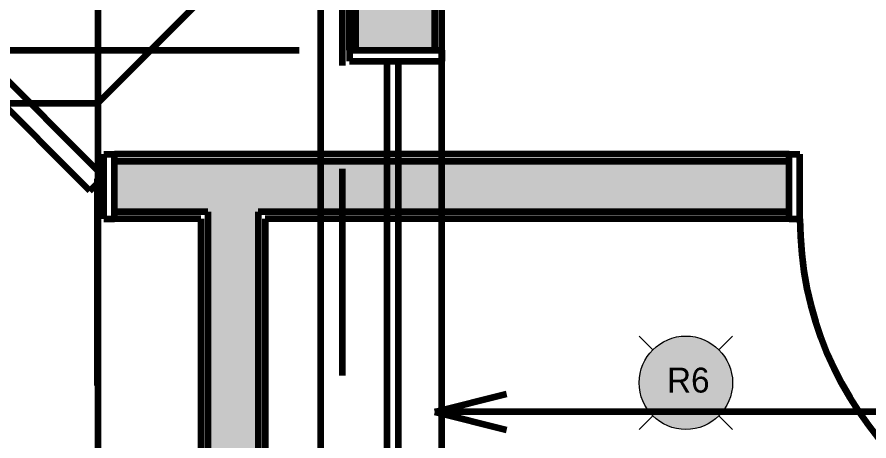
# Model space of a CAD drawing. Header units: inches. Extents: x -355 to 955, y -237 to 947.
# Drawn here: x 256.4 to 315.8, y 77.9 to 107.5 of the extents above; entities that cross this region are included whole.
import ezdxf

# ---------------------------------------------------------------- set-up
doc = ezdxf.new("R2010")
doc.units = ezdxf.units.IN
doc.header["$LTSCALE"] = 96
doc.header["$MEASUREMENT"] = 0
doc.linetypes.add('Dash', pattern=[0.225, 0.15, -0.075])
doc.linetypes.add('Dot', pattern=[0.15, 0.075, -0.075])
for name, color, linetype, lineweight, true_color in [('Cameras-4', 7, 'Continuous', 0, 0x004080), ('Casings_ Exterior-3', 7, 'Continuous', 158, 0x000000), ('Dimensions-3', 7, 'Continuous', 158, 0x000080), ('Doors-1', 7, 'Continuous', 158, 0x4b4b4b), ('Electrical-2', 7, 'Continuous', 211, 0xb90000), ('Electrical-3', 7, 'Continuous', 211, 0xb90000), ('Roof Planes-2', 7, 'Dash', 211, 0x6fa455), ('Roof Planes-3', 7, 'Dash', 211, 0x6fa455), ('Walls_  Normal-1', 7, 'Continuous', 211, 0x000000), ('Walls_  Normal-3', 7, 'Continuous', 211, 0x000000), ('Windows-3', 7, 'Continuous', 158, 0x4b4b4b)]:
    doc.layers.add(name, color=color, linetype=linetype, lineweight=lineweight, true_color=true_color)

# ---------------------------------------------------------------- blocks, each defined once
blk = doc.blocks.new('Recessed Down Light 6')
at = {"layer": 'Electrical-2', "color": 12, "lineweight": 0, "true_color": 0xb90000, "transparency": 33554687}
for p, q in [((-2.302, 5.556), (-3.255, 6.509)), ((2.301, 5.557), (3.254, 6.509)), ((-3.255, 0), (-2.301, 0.953)), ((3.254, 0), (2.301, 0.953))]:
    blk.add_line(p, q, dxfattribs=at)
blk.add_circle((0, 3.255), 3.255, dxfattribs=at)
at = {"layer": 'Electrical-2', "color": 7, "lineweight": 0, "true_color": 0xffffff, "transparency": 33554687}
for points in [[(0, 6.51), (-3.059, 4.368), (-3.255, 3.255), (-3.205, 3.82)], [(0, 6.51), (-3.255, 3.255), (-3.059, 2.142), (-3.205, 2.69)], [(0, 6.51), (-2.493, 5.347), (-3.059, 4.368), (-2.819, 4.882)], [(0, 6.51), (-3.059, 2.142), (-2.493, 1.163), (-2.819, 1.627)], [(0, 6.51), (-1.627, 6.074), (-2.493, 5.347), (-2.092, 5.748)], [(0, 6.51), (-2.493, 1.163), (-1.627, 0.436), (-2.092, 0.761)], [(0, 6.51), (-0.565, 6.46), (-1.627, 6.074), (-1.113, 6.313)], [(0, 6.51), (-1.627, 0.436), (-0.565, 0.049), (-1.113, 0.196)], [(0, 6.51), (-0.565, 0.049), (0.565, 0.049), (0, 0)], [(0, 6.51), (0.565, 0.049), (1.627, 0.436), (1.113, 0.196)], [(0, 6.51), (1.627, 0.436), (2.493, 1.163), (2.092, 0.761)], [(0, 6.51), (2.493, 1.163), (3.059, 2.142), (2.819, 1.627)], [(0, 6.51), (3.059, 2.142), (3.255, 3.255), (3.205, 2.69)], [(0, 6.51), (3.255, 3.255), (3.059, 4.368), (3.205, 3.82)], [(0, 6.51), (3.059, 4.368), (2.493, 5.347), (2.819, 4.882)], [(0, 6.51), (2.493, 5.347), (1.627, 6.074), (2.092, 5.748)], [(0, 6.51), (1.627, 6.074), (0.565, 6.46), (1.113, 6.313)]]:
    blk.add_solid(points, dxfattribs=at)
at = {"layer": 'Electrical-2', "color": 12, "lineweight": 0, "true_color": 0xb90000, "transparency": 33554687, "insert": (-1.314, 2.549), "char_height": 1.7351, "width": 3.12, "attachment_point": 7}
blk.add_mtext('\\fChief Blueprint|b0|i0|c0|p0;R6\\P', dxfattribs=at)

msp = doc.modelspace()

# ---------------------------------------------------------------- linework, layer by layer
at = {"layer": 'Cameras-4', "linetype": 'Dot', "transparency": 33554687}
msp.add_line((-36.67, -217.663), (364.559, 119.008), dxfattribs=at)
at = {"layer": 'Casings_ Exterior-3', "transparency": 33554687}
msp.add_line((277.562, 71.655), (277.562, 108.655), dxfattribs=at)
at = {"layer": 'Dimensions-3', "color": 176, "linetype": 'Continuous', "lineweight": 158, "true_color": 0x000080, "transparency": 33554687}
for p, q in [((262.062, -3.474), (262.062, 115.5)), ((131.474, 105.155), (276.053, 105.155)), ((328.746, 79.974), (285.5, 79.974))]:
    msp.add_line(p, q, dxfattribs=at)
at = {"layer": 'Dimensions-3', "transparency": 33554687}
for q in [(290.5, 81.224), (290.5, 78.724)]:
    msp.add_line((285.5, 79.974), q, dxfattribs=at)
at = {"layer": 'Doors-1', "transparency": 33554687}
for p, q in [((262.446, 96.349), (252.509, 106.286)), ((261.474, 95.377), (251.537, 105.314)), ((262.446, 97.912), (263.196, 97.912)), ((262.446, 93.412), (262.446, 97.912)), ((263.196, 93.412), (263.196, 97.912)), ((310.196, 97.912), (310.946, 97.912)), ((310.196, 93.412), (310.196, 97.912)), ((310.946, 93.412), (310.946, 97.912)), ((261.474, 95.377), (262.446, 96.349)), ((262.446, 93.412), (263.196, 93.412)), ((310.196, 93.412), (310.946, 93.412))]:
    msp.add_line(p, q, dxfattribs=at)
msp.add_arc((334.946, 93.412), 24, 180, 270, dxfattribs=at)
at = {"layer": 'Roof Planes-2', "transparency": 33554687}
msp.add_lwpolyline([(133, 17), (234.5, 118.5), (279.053, 118.5), (279.053, 34.052), (279.053, 34.052), (279.053, 17)], close=True, dxfattribs=at)
at = {"layer": 'Roof Planes-3', "transparency": 33554687}
for points in [[(262, 413), (459.5, 215.5), (459.5, 214.5), (262, 17), (262, 101.448), (375.452, 214.899), (262, 328.351)], [(151.947, 101.448), (265.399, 214.899), (375.452, 214.899), (262, 101.448)]]:
    msp.add_lwpolyline(points, close=True, dxfattribs=at)
at = {"layer": 'Walls_  Normal-1', "color": 18, "linetype": 'Continuous', "lineweight": 211, "true_color": 0x000000, "transparency": 33554687}
for p, q in [((263.196, 93.412), (263.196, 97.912)), ((310.196, 97.912), (263.196, 97.912)), ((263.196, 93.912), (263.196, 97.412)), ((310.196, 97.412), (263.196, 97.412)), ((310.196, 93.412), (310.196, 97.912)), ((310.196, 93.912), (310.196, 97.412)), ((269.696, 93.912), (263.196, 93.912)), ((269.696, 93.912), (269.696, 40.719)), ((273.196, 93.912), (273.196, 40.719)), ((310.196, 93.912), (273.196, 93.912)), ((269.196, 93.412), (263.196, 93.412)), ((269.196, 93.412), (269.196, 41.219)), ((273.696, 93.412), (273.696, 41.219)), ((310.196, 93.412), (273.696, 93.412))]:
    msp.add_line(p, q, dxfattribs=at)
at = {"layer": 'Walls_  Normal-1', "color": 53, "true_color": 0xe3d062, "transparency": 33554687}
for points in [[(310.196, 93.912), (263.196, 93.912), (310.196, 97.412), (263.196, 97.412)], [(273.196, 93.912), (273.196, 40.719), (269.696, 93.912), (269.696, 40.719)]]:
    msp.add_solid(points, dxfattribs=at)
at = {"layer": 'Walls_  Normal-3', "color": 18, "linetype": 'Continuous', "lineweight": 211, "true_color": 0x000000, "transparency": 33554687}
for p, q in [((286, 105.155), (286, 125.448)), ((285.5, 105.155), (285.5, 124.948)), ((280, 105.155), (280, 119.448)), ((279.562, 105.155), (279.562, 119.01)), ((279.562, 105.155), (286, 105.155)), ((280, 105.155), (285.5, 105.155))]:
    msp.add_line(p, q, dxfattribs=at)
at = {"layer": 'Walls_  Normal-3', "color": 253, "lineweight": 211, "true_color": 0x899bb6, "transparency": 33554687}
msp.add_solid([(280, 105.155), (280, 124.948), (285.5, 105.155), (285.5, 124.948)], dxfattribs=at)
at = {"layer": 'Windows-3', "transparency": 33554687}
for p, q in [((279.562, 105.155), (279.562, 104.405)), ((279.562, 105.155), (286, 105.155)), ((286, 75.155), (286, 105.155)), ((286, 105.155), (286, 104.405)), ((279.562, 104.405), (286, 104.405)), ((282.163, 104.405), (282.163, 75.905)), ((282.962, 104.405), (282.962, 75.905))]:
    msp.add_line(p, q, dxfattribs=at)

# ---------------------------------------------------------------- block references
at = {"layer": 'Electrical-3', "transparency": 33554687, "rotation": 360}
msp.add_blockref('Recessed Down Light 6', (303, 78.745), dxfattribs=at)

doc.saveas('drawing.dxf')
